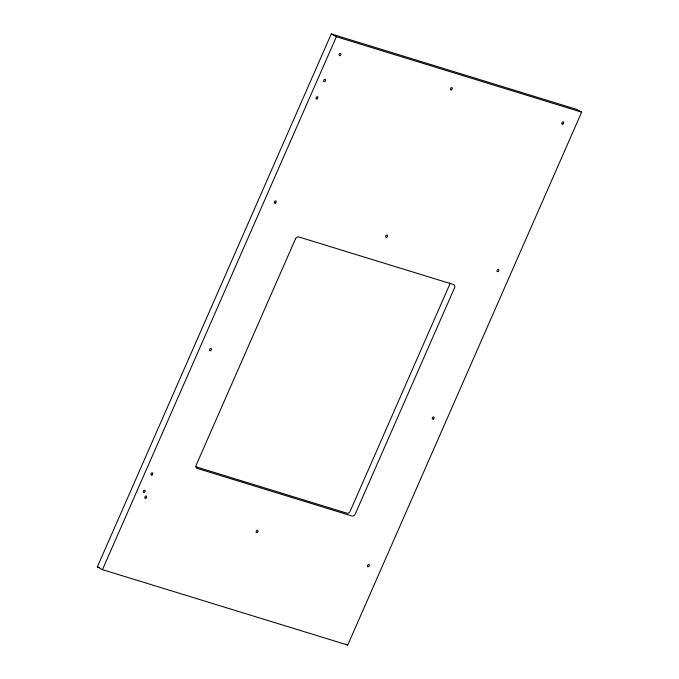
<?xml version="1.0" encoding="UTF-8"?>
<svg xmlns="http://www.w3.org/2000/svg" width="679" height="679" viewBox="0 0 679 679"><rect width="100%" height="100%" fill="white"/><g stroke="black" fill="none" stroke-linecap="round" stroke-linejoin="round"><path stroke-width="1.02" d="M97.343 566.863L331.276 33.95L576.556 109.361L581.657 112.137L347.724 645.05L102.444 569.639L97.343 566.863L99.372 567.483M102.444 569.639L336.377 36.725L581.657 112.137M195.976 466.804L347.011 513.239A3.174 2.054 -61.4 0 0 350.271 510.956L449.328 285.299A3.174 2.054 -61.4 0 0 449.642 283.075M331.276 33.95L336.377 36.725M346.018 644.125L347.724 645.05M295.365 239.178L196.307 464.826A3.174 2.054 -61.4 0 0 197.02 468.332L352.112 516.015A3.174 2.054 -61.4 0 0 355.372 513.731L454.421 288.083A3.174 2.054 -61.4 0 0 453.708 284.577L298.616 236.895A3.174 2.054 -61.4 0 0 295.365 239.178M144.44 492.292A1.273 0.823 -61.4 0 0 144.933 490.246A1.273 0.823 -61.4 0 0 143.337 491.367A1.273 0.823 -61.4 0 0 144.44 492.292M324.766 81.497A1.273 0.823 -61.4 0 0 325.258 79.451A1.273 0.823 -61.4 0 0 323.662 80.572A1.273 0.823 -61.4 0 0 324.766 81.497M152.054 474.935A1.273 0.823 -61.4 0 0 152.546 472.89A1.273 0.823 -61.4 0 0 150.95 474.01A1.273 0.823 -61.4 0 0 152.054 474.935M317.152 98.845A1.273 0.823 -61.4 0 0 317.645 96.8A1.273 0.823 -61.4 0 0 316.049 97.92A1.273 0.823 -61.4 0 0 317.152 98.845M451.577 89.755A1.273 0.823 -61.4 0 0 452.07 87.71A1.273 0.823 -61.4 0 0 450.474 88.822A1.273 0.823 -61.4 0 0 451.577 89.755M562.916 123.985A1.273 0.823 -61.4 0 0 563.417 121.94A1.273 0.823 -61.4 0 0 561.813 123.06A1.273 0.823 -61.4 0 0 562.916 123.985M340.23 55.517A1.273 0.823 -61.4 0 0 340.722 53.471A1.273 0.823 -61.4 0 0 339.127 54.592A1.273 0.823 -61.4 0 0 340.23 55.517M257.273 532.387A1.273 0.823 -61.4 0 0 257.765 530.341A1.273 0.823 -61.4 0 0 256.17 531.453A1.273 0.823 -61.4 0 0 257.273 532.387M275.462 203.063A1.273 0.823 -61.4 0 0 275.954 201.018A1.273 0.823 -61.4 0 0 274.358 202.138A1.273 0.823 -61.4 0 0 275.462 203.063M210.694 350.61A1.273 0.823 -61.4 0 0 211.186 348.565A1.273 0.823 -61.4 0 0 209.59 349.677A1.273 0.823 -61.4 0 0 210.694 350.61M433.389 419.07A1.273 0.823 -61.4 0 0 433.881 417.025A1.273 0.823 -61.4 0 0 432.285 418.145A1.273 0.823 -61.4 0 0 433.389 419.07M368.621 566.617A1.273 0.823 -61.4 0 0 369.113 564.572A1.273 0.823 -61.4 0 0 367.517 565.692A1.273 0.823 -61.4 0 0 368.621 566.617M498.148 271.532A1.273 0.823 -61.4 0 0 498.649 269.487A1.273 0.823 -61.4 0 0 497.053 270.598A1.273 0.823 -61.4 0 0 498.148 271.532M386.809 237.294A1.273 0.823 -61.4 0 0 387.302 235.248A1.273 0.823 -61.4 0 0 385.706 236.368A1.273 0.823 -61.4 0 0 386.809 237.294M145.926 498.148A1.273 0.823 -61.4 0 0 146.426 496.103A1.273 0.823 -61.4 0 0 144.822 497.223A1.273 0.823 -61.4 0 0 145.926 498.148"/></g></svg>
